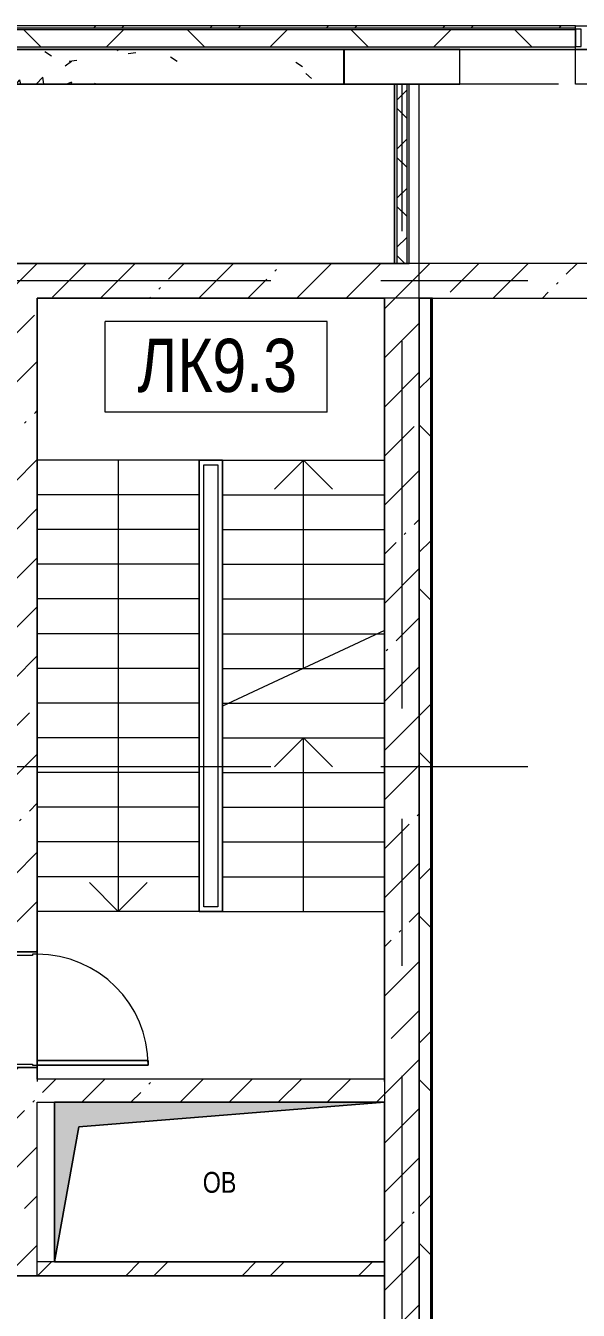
# Model space of a CAD drawing. Header units: millimetres. Extents: x 92932 to 275892, y -43515 to 30371.
# Drawn here: x 208927 to 213702, y 14819 to 25922 of the extents above; entities that cross this region are included whole.
import ezdxf

# ---------------------------------------------------------------- set-up
doc = ezdxf.new("R2010")
doc.units = ezdxf.units.MM
for name, pattern in [('IMPORT-01 Штриховая _2 мм_', [600, 400, -200]), ('Осевые', [6350, 1270, -952.5, 3175, -952.5]), ('Сверху', [793.75, 476.25, -317.5])]:
    doc.linetypes.add(name, pattern=pattern)
for name, color, linetype, lineweight in [('_Разделитель помещений_', 7, 'IMPORT-01 Штриховая _2 мм_', 9), ('Двери', 7, 'Continuous', 9), ('Импосты витража', 7, 'Continuous', 9), ('Импосты витража-1', 7, 'Continuous', 18), ('Каркас_Импост', 7, 'Continuous', 9), ('Контуры', 7, 'Continuous', 9), ('Линии подступенков-1', 7, 'Continuous', 9), ('Линии свеса', 7, 'Continuous', 9), ('Марки вырезов', 7, 'Continuous', 9), ('Марки помещений', 7, 'Continuous', 9), ('Обобщенные модели', 7, 'Continuous', 9), ('Общие ребра', 7, 'Continuous', 9), ('Окна', 7, 'Continuous', 9), ('Окна-1', 7, 'Сверху', 9), ('Оси-1', 7, 'Осевые', 9), ('Панель', 7, 'Continuous', 9), ('Перекрытия', 7, 'Continuous', 9), ('Стены', 7, 'Continuous', 9), ('Стены-1', 7, 'Continuous', 18), ('Стрелки вверх', 7, 'Continuous', 9), ('Типовые аннотации', 7, 'Continuous', 9), ('Черная _1 сплошная', 7, 'Continuous', 9), ('Штриховка разреза-1', 7, 'Continuous', 9), ('Элементы узлов', 7, 'Continuous', 9)]:
    doc.layers.add(name, color=color, linetype=linetype, lineweight=lineweight)
doc.layers.add('Обобщенные модели-2', color=7, linetype='Continuous', lineweight=9, true_color=0xffbc79)
doc.styles.add('Arial', font='Arial.ttf', dxfattribs={"width": 0.8, "height": 180})
doc.styles.add('Arial Narrow_1', font='Arial Narrow.ttf', dxfattribs={"height": 460})
pattern_1 = [(45, (120245.8, 0), (-424.264, 424.264), [600, -100, 20, -100]), (45, (120245.8, 424), (-424.264, 424.264), [])]
pattern_2 = [(0, (120245.78, 0), (812.8, 203.2), [67.056, -542.544, 67.056, -542.544, -3251.2]), (0, (120245.78, 0), (812.8, 203.2), [-1219.2, 67.056, -1152.144, 67.056, -542.544, -1422.4]), (0, (120245.78, 0), (812.8, 203.2), [-3048, 67.056, -339.344, 67.056, -948.944]), (120, (120550.58, 101.6), (-582.37636, 602.30545), [67.056, -542.544, 67.056, -542.544, -3251.2]), (120, (120550.58, 101.6), (-582.37636, 602.30545), [-1219.2, 67.056, -1152.144, 67.056, -542.544, -1422.4]), (120, (120550.58, 101.6), (-582.37636, 602.30545), [-3048, 67.056, -339.344, 67.056, -948.944]), (240, (120652.18, 508), (-230.42364, -805.50545), [67.056, -542.544, 67.056, -542.544, -3251.2]), (240, (120652.18, 508), (-230.42364, -805.50545), [-1219.2, 67.056, -1152.144, 67.056, -542.544, -1422.4]), (240, (120652.18, 508), (-230.42364, -805.50545), [-3048, 67.056, -339.344, 67.056, -948.944])]
pattern_3 = [(45, (120245.8, 0), (-502.8943, 502.8943), []), (45, (120245.8, 762), (-502.8943, 502.8943), [])]
pattern_4 = [(45, (120245.8, 0), (-707.107, 707.107), []), (135, (120245.8, 0), (-707.107, -707.107), [])]

# ---------------------------------------------------------------- blocks, each defined once
blk = doc.blocks.new('Обобщенные модели 5 - Обобщенные модели 5-1059489-План 3-го этажа на отм_ _4_200')
at = {"layer": 'Обобщенные модели'}
for p, q in [((92432, 25717), (91432, 25717)), ((91432, 25717), (91432, 25417)), ((92432, 25417), (92432, 25717)), ((98632, 25717), (97632, 25717)), ((97632, 25717), (97632, 25417)), ((98632, 25417), (98632, 25717)), ((91432, 25417), (92432, 25417)), ((97632, 25417), (98632, 25417))]:
    blk.add_line(p, q, dxfattribs=at)
blk = doc.blocks.new('M_Окно-Квадратный проем - 1200 x 11450 mm-V11-План 3-го этажа на отм_ _4_200')
at = {"layer": 'Окна'}
for p, q in [((-608, -102), (-608, 102)), ((592, 102), (592, -102))]:
    blk.add_line(p, q, dxfattribs=at)
at = {"layer": 'Окна-1'}
for p, q in [((-608, 102), (592, 102)), ((592, -102), (-608, -102))]:
    blk.add_line(p, q, dxfattribs=at)
blk = doc.blocks.new('M_Окно-Квадратный проем - 1200 x 11450 mm-V12-План 3-го этажа на отм_ _4_200')
at = {"layer": 'Окна'}
for p, q in [((-608, -150), (-608, 150)), ((592, 150), (592, -150))]:
    blk.add_line(p, q, dxfattribs=at)
at = {"layer": 'Окна-1'}
for p, q in [((-608, 150), (592, 150)), ((592, -150), (-608, -150))]:
    blk.add_line(p, q, dxfattribs=at)
blk = doc.blocks.new('Прямоугольный импост - Прямоугольный импост 1-2125101-План 3-го этажа на отм_ _4_200')
at = {"layer": 'Импосты витража-1'}
for p, q in [((0, 75), (-50, 75)), ((-50, 75), (-50, -75)), ((0, -75), (0, 75)), ((-50, -75), (0, -75))]:
    blk.add_line(p, q, dxfattribs=at)
blk = doc.blocks.new('170_ОтверстиеПрямоугольноеВертикальное - 170_ОтверстиеПрямоугольноеВертикальное-5689160-План 3-го этажа на отм_ _4_200')
at = {"layer": 'Обобщенные модели'}
for p, q in [((-1426, -690), (-1426, 690)), ((-1426, 690), (1426, 690)), ((1426, 690), (1426, -690)), ((1426, -690), (-1426, -690))]:
    blk.add_line(p, q, dxfattribs=at)
blk = doc.blocks.new('Дверь - Однопольная - ДВ1__21х10-7160092-План 3-го этажа на отм_ _4_200')
at = {"layer": 'Двери'}
for p, q in [((-479, -100), (-439, -100)), ((-479, -1058), (-479, -100)), ((-439, -100), (-439, -1058)), ((-439, -1058), (-479, -1058))]:
    blk.add_line(p, q, dxfattribs=at)
blk.add_arc((-479, -100), 958, 270, 0, dxfattribs=at)
at = {"layer": 'Каркас_Импост'}
for p, q in [((-500, 100), (-470, 100)), ((-500, -100), (-500, 100)), ((-470, 100), (-470, -60)), ((470, 100), (500, 100)), ((470, -60), (470, 100)), ((500, 100), (500, -100)), ((-480, -100), (-500, -100)), ((-480, -60), (-480, -100)), ((-470, -60), (-480, -60)), ((480, -60), (470, -60)), ((480, -100), (480, -60)), ((500, -100), (480, -100))]:
    blk.add_line(p, q, dxfattribs=at)
at = {"layer": 'Панель'}
for p, q in [((-439, -100), (-479, -100)), ((-479, -100), (-479, -1058)), ((-439, -1058), (-439, -100)), ((-479, -1058), (-439, -1058))]:
    blk.add_line(p, q, dxfattribs=at)
blk = doc.blocks.new('Марка помещения_Р - Марка помещения-4575829-План 3-го этажа на отм_ _4_200')
at = {"layer": 'Марки помещений'}
for p, q in [((-4.79375, -1.95625), (-4.79375, 1.95625)), ((4.79375, 1.95625), (-4.79375, 1.95625)), ((4.79375, -1.95625), (4.79375, 1.95625)), ((4.79375, -1.95625), (-4.79375, -1.95625))]:
    blk.add_line(p, q, dxfattribs=at)

msp = doc.modelspace()

# ---------------------------------------------------------------- hatches: boundary and pattern name
at = {"layer": 'Штриховка разреза-1'}
h = msp.add_hatch(dxfattribs=at)
h.set_pattern_fill('FP_12', color=256, style=0, pattern_type=2)
h.set_pattern_definition(pattern_3)
h.paths.add_polyline_path([(182259.4, 25902.1), (186677.4, 25902.1), (186677.4, 25922.1), (182259.4, 25922.1)], flags=0)
h.paths.add_polyline_path([(219677.4, 25902.1), (219677.4, 25922.1), (217877.4, 25922.1), (217877.4, 25902.1)], flags=0)
h.paths.add_polyline_path([(214877.4, 25902.1), (216677.4, 25902.1), (216677.4, 25922.1), (214877.4, 25922.1)], flags=0)
h.paths.add_polyline_path([(189877.4, 25902.1), (189877.4, 25922.1), (187877.4, 25922.1), (187877.4, 25902.1)], flags=0)
h.paths.add_polyline_path([(213661.4, 25902.1), (213677.4, 25902.1), (213677.4, 25922.1), (203877.4, 25922.1), (203877.4, 25902.1), (206876.6, 25902.1)], flags=0)
h.paths.add_polyline_path([(193077.4, 25902.1), (193077.4, 25922.1), (191077.4, 25922.1), (191077.4, 25902.1)], flags=0)
h.paths.add_polyline_path([(194277.4, 25902.1), (196277.4, 25902.1), (196277.4, 25922.1), (194277.4, 25922.1)], flags=0)
h.paths.add_polyline_path([(202677.4, 25902.1), (202677.4, 25922.1), (200677.4, 25922.1), (200677.4, 25902.1)], flags=0)
h.paths.add_polyline_path([(199477.4, 25902.1), (199477.4, 25922.1), (197477.4, 25922.1), (197477.4, 25902.1)], flags=0)
h = msp.add_hatch(dxfattribs=at)
h.set_pattern_fill('FP_13', color=256, style=0, pattern_type=2)
h.set_pattern_definition(pattern_2)
h.paths.add_polyline_path([(217877.4, 25887.1), (219677.4, 25887.1), (219677.4, 25902.1), (217877.4, 25902.1)], flags=0)
h.paths.add_polyline_path([(183129.7, 25887.1), (186677.4, 25887.1), (186677.4, 25902.1), (182259.4, 25902.1), (182259.4, 25887.1)], flags=0)
h.paths.add_polyline_path([(214877.4, 25887.1), (216677.4, 25887.1), (216677.4, 25902.1), (214877.4, 25902.1)], flags=0)
h.paths.add_polyline_path([(187877.4, 25887.1), (189877.4, 25887.1), (189877.4, 25902.1), (187877.4, 25902.1)], flags=0)
h.paths.add_polyline_path([(191077.4, 25887.1), (193077.4, 25887.1), (193077.4, 25902.1), (191077.4, 25902.1)], flags=0)
h.paths.add_polyline_path([(213677.4, 25887.1), (213677.4, 25902.1), (203877.4, 25902.1), (203877.4, 25887.1), (213661.4, 25887.1)], flags=0)
h.paths.add_polyline_path([(196277.4, 25887.1), (196277.4, 25902.1), (194277.4, 25902.1), (194277.4, 25887.1)], flags=0)
h.paths.add_polyline_path([(200677.4, 25887.1), (202677.4, 25887.1), (202677.4, 25902.1), (200677.4, 25902.1)], flags=0)
h.paths.add_polyline_path([(197477.4, 25887.1), (199477.4, 25887.1), (199477.4, 25902.1), (197477.4, 25902.1)], flags=0)
h = msp.add_hatch(dxfattribs=at)
h.set_pattern_fill('FP_14', color=256, style=0, pattern_type=2)
h.set_pattern_definition(pattern_4)
h.paths.add_polyline_path([(197477.4, 25737.1), (199477.4, 25737.1), (199477.4, 25887.1), (197477.4, 25887.1), (197477.4, 25814.9)], flags=0)
h.paths.add_polyline_path([(219677.4, 25737.1), (219677.4, 25887.1), (217877.4, 25887.1), (217877.4, 25737.1)], flags=0)
h.paths.add_polyline_path([(182281.6, 25737.1), (186677.4, 25737.1), (186677.4, 25887.1), (182259.4, 25887.1), (182259.4, 25737.1)], flags=0)
h.paths.add_polyline_path([(214877.4, 25737.1), (216677.4, 25737.1), (216677.4, 25887.1), (214877.4, 25887.1)], flags=0)
h.paths.add_polyline_path([(213661.4, 25737.1), (213677.4, 25737.1), (213677.4, 25887.1), (203877.4, 25887.1), (203877.4, 25737.1), (206876.6, 25737.1)], flags=0)
h.paths.add_polyline_path([(187877.4, 25737.1), (189877.4, 25737.1), (189877.4, 25887.1), (187877.4, 25887.1), (187877.4, 25814.9)], flags=0)
h.paths.add_polyline_path([(191077.4, 25737.1), (193077.4, 25737.1), (193077.4, 25887.1), (191077.4, 25887.1), (191077.4, 25814.9)], flags=0)
h.paths.add_polyline_path([(196277.4, 25737.1), (196277.4, 25887.1), (194277.4, 25887.1), (194277.4, 25737.1)], flags=0)
h.paths.add_polyline_path([(201787.9, 25737.1), (202677.4, 25737.1), (202677.4, 25887.1), (200677.4, 25887.1), (200677.4, 25737.1)], flags=0)
h = msp.add_hatch(dxfattribs=at)
h.set_pattern_fill('FP_13', color=256, style=0, pattern_type=2)
h.set_pattern_definition(pattern_2)
h.paths.add_polyline_path([(198395.5, 25717.1), (199477.4, 25717.1), (199477.4, 25737.1), (197477.4, 25737.1), (197477.4, 25717.1)], flags=0)
h.paths.add_polyline_path([(182259.4, 25717.1), (186677.4, 25717.1), (186677.4, 25737.1), (182259.4, 25737.1)], flags=0)
h.paths.add_polyline_path([(219677.4, 25717.1), (219677.4, 25737.1), (217877.4, 25737.1), (217877.5, 25717.1), (218877.5, 25717.1)], flags=0)
h.paths.add_polyline_path([(194277.4, 25717.1), (196277.4, 25717.1), (196277.4, 25737.1), (194277.4, 25737.1)], flags=0)
h.paths.add_polyline_path([(216677.4, 25717.1), (216677.4, 25737.1), (214877.4, 25737.1), (214877.4, 25717.1)], flags=0)
h.paths.add_polyline_path([(213661.4, 25717.1), (213677.4, 25717.1), (213677.4, 25737.1), (203877.4, 25737.1), (203877.4, 25717.1), (212677.5, 25717.1)], flags=0)
h.paths.add_polyline_path([(187877.4, 25717.1), (189877.4, 25717.1), (189877.4, 25737.1), (187877.4, 25737.1)], flags=0)
h.paths.add_polyline_path([(200677.4, 25717.1), (202677.4, 25717.1), (202677.4, 25737.1), (200677.4, 25737.1)], flags=0)
h.paths.add_polyline_path([(191077.4, 25717.1), (193077.4, 25717.1), (193077.4, 25737.1), (191077.4, 25737.1)], flags=0)
h = msp.add_hatch(dxfattribs=at)
h.set_pattern_fill('FP_15', color=256, style=0, pattern_type=2)
h.set_pattern_definition([(50, (120245.8, 0), (1457.472, -127.512), [152.4, -1676.4]), (355, (120245.8, 0), (-281.942, 1528.454), [121.92, -1341.12]), (100.451, (120367.2, -10.6), (1175.541, 1400.933), [129.52, -1424.72]), (46.184, (120245.8, 406.4), (2168.632, -336.342), [228.6, -2514.6]), (96.636, (120426.5, 378.4), (1899.22, 1979.42), [194.28, -2137.08]), (351.184, (120245.8, 406.4), (1899.24, 1979.4), [182.88, -2011.68]), (21, (120449, 304.8), (1212.915, -818.121), [152.4, -1676.4]), (326, (120449, 304.8), (494.417, 1473.504), [121.92, -1341.12]), (71.451, (120550, 236.6), (1707.337, 655.37), [129.52, -1424.72]), (37.5, (120245.8, 0), (24.7094, 676.4402), [67.056, -1257.808, 67.056, -1294.384, -1346.2]), (37.5, (120245.8, 0), (24.7094, 676.4402), [-2686.304, 67.056, -1279.144]), (7.5, (120245.8, 0), (534.558, 801.444), [67.056, -709.168, 67.056, -1227.328, -513.08]), (7.5, (120245.8, 0), (534.558, 801.444), [-2070.608, 67.056, -446.024]), (327.5, (119792.65, 0), (1084.7275, -45.8312), [67.056, -440.944, 67.056, -1517.904, -2103.12]), (327.5, (119792.65, 0), (1084.7275, -45.8312), [-2092.96, 67.056, -2036.064]), (317.5, (119589.45, 0), (1185.035, 203.414), [67.056, -593.344, 67.056, -985.52, -1493.52]), (317.5, (119589.45, 0), (1185.035, 203.414), [-1712.976, 67.056, -1426.464])])
h.paths.add_polyline_path([(211677.4, 25417.1), (211677.4, 25717.1), (206677.4, 25717.1), (206677.4, 25417.1), (206876.6, 25417.1)], flags=0)
h = msp.add_hatch(dxfattribs=at)
h.set_pattern_fill('FP_2', color=256, style=0, pattern_type=2)
h.set_pattern_definition([(45, (120245.78, 0), (-212.132, 212.132), []), (135, (120245.78, 0), (-212.132, -212.132), [])])
h.paths.add_polyline_path([(212219.9, 23867.1), (212219.9, 25417.1), (212134.9, 25417.1), (212134.9, 23867.1)], flags=0)
h = msp.add_hatch(dxfattribs=at)
h.set_pattern_fill('FP_1', color=256, style=0, pattern_type=2)
h.set_pattern_definition(pattern_1)
h.paths.add_polyline_path([(208827.4, 21767.1), (209027.4, 21767.1), (209027.4, 23867.1), (208827.4, 23867.1), (208827.4, 23567.1)], flags=0)
h = msp.add_hatch(dxfattribs=at)
h.set_pattern_fill('FP_1', color=256, style=0, pattern_type=2)
h.set_pattern_definition(pattern_1)
h.paths.add_polyline_path([(211965.2, 23567.1), (212027.4, 23567.1), (212027.4, 23867.1), (209027.4, 23867.1), (209027.4, 23567.1), (210269, 23567.1)], flags=0)
h = msp.add_hatch(dxfattribs=at)
h.set_pattern_fill('FP_1', color=256, style=0, pattern_type=2)
h.set_pattern_definition(pattern_1)
h.paths.add_polyline_path([(212327.4, 8667.1), (212327.4, 23867.1), (212027.4, 23867.1), (212027.4, 8667.1)], flags=0)
h = msp.add_hatch(dxfattribs=at)
h.set_pattern_fill('FP_1', color=256, style=0, pattern_type=2)
h.set_pattern_definition(pattern_1)
h.paths.add_polyline_path([(212327.4, 23567.1), (220132.4, 23567.1), (220132.4, 23867.1), (212327.4, 23867.1), (212327.4, 23632.4)], flags=0)
h.paths.add_polyline_path([(220432.4, 23567.1), (220443.1, 23567.1), (220443.1, 23867.1), (220432.4, 23867.1), (220432.4, 23632.4)], flags=0)
h = msp.add_hatch(dxfattribs=at)
h.set_pattern_fill('FP_1', color=256, style=0, pattern_type=2)
h.set_pattern_definition(pattern_1)
h.paths.add_polyline_path([(212327.4, 8667.1), (212327.4, 23567.1), (212027.4, 23567.1), (212027.4, 8667.1)], flags=0)
h = msp.add_hatch(dxfattribs=at)
h.set_pattern_fill('FP_1', color=256, style=0, pattern_type=2)
h.set_pattern_definition(pattern_1)
h.paths.add_polyline_path([(212327.4, 8667.1), (212327.4, 23567.1), (212027.4, 23567.1), (212027.4, 8667.1)], flags=0)
h = msp.add_hatch(dxfattribs=at)
h.set_pattern_fill('FP_14', color=256, style=0, pattern_type=2)
h.set_pattern_definition(pattern_4)
h.paths.add_polyline_path([(212427.4, 8367.1), (212427.4, 23567.1), (212327.4, 23565.1), (212327.4, 8367.1)], flags=0)
h = msp.add_hatch(dxfattribs=at)
h.set_pattern_fill('FP_1', color=256, style=0, pattern_type=2)
h.set_pattern_definition(pattern_1)
h.paths.add_polyline_path([(209027.4, 21567.1), (209027.4, 21767.1), (208427.4, 21767.1), (208427.4, 21567.1), (208827.4, 21567.1)], flags=0)
h.paths.add_polyline_path([(207227.4, 21567.1), (207227.4, 21767.1), (207027.4, 21767.1), (207027.4, 21567.1)], flags=0)
h = msp.add_hatch(dxfattribs=at)
h.set_pattern_fill('FP_1', color=256, style=0, pattern_type=2)
h.set_pattern_definition(pattern_1)
h.paths.add_polyline_path([(208827.4, 15117.1), (209027.4, 15117.1), (209027.4, 16917.1), (208827.4, 16917.1), (208827.4, 15237.1)], flags=0)
h.paths.add_polyline_path([(209027.4, 17917.1), (209027.4, 21567.1), (208827.4, 21567.1), (208827.4, 17917.1)], flags=0)
h = msp.add_hatch(dxfattribs=at)
h.set_pattern_fill('FP_1', color=256, style=0, pattern_type=2)
h.set_pattern_definition(pattern_1)
h.paths.add_polyline_path([(212027.4, 16617.1), (212027.4, 16817.1), (209027.4, 16817.1), (209027.4, 16617.1), (210269, 16617.1)], flags=0)
h = msp.add_hatch(dxfattribs=at)
h.set_pattern_fill('FP_12', color=256, style=0, pattern_type=2)
h.set_pattern_definition(pattern_3)
h.paths.add_polyline_path([(212027.4, 15117.1), (212027.4, 15237.1), (209027.4, 15237.1), (209027.4, 15117.1), (210269, 15117.1)], flags=0)
at = {"layer": 'Элементы узлов'}
msp.add_hatch(color=256, dxfattribs=at).paths.add_polyline_path([(209174.9, 15237.1), (209386.6, 16405.5), (212018.5, 16617.1), (209174.9, 16617.1), (209174.9, 15993.5)], flags=0)

# ---------------------------------------------------------------- linework, layer by layer
at = {"layer": '_Разделитель помещений_'}
msp.add_line((220132.4, 25417.1), (182277.4, 25417.1), dxfattribs=at)
at = {"layer": 'Контуры'}
for p, q in [((209027.4, 23567.1), (209027.4, 22167.1)), ((212027.4, 23567.1), (209027.4, 23567.1)), ((209027.4, 23567.1), (209027.4, 22167.1)), ((212027.4, 23567.1), (209027.4, 23567.1)), ((212027.4, 22167.1), (212027.4, 23567.1)), ((212027.4, 22167.1), (212027.4, 23567.1)), ((210427.4, 22167.1), (209027.4, 22167.1)), ((210427.4, 22167.1), (209027.4, 22167.1)), ((210427.4, 22167.1), (209027.4, 22167.1)), ((209027.4, 22167.1), (209027.4, 18267.1)), ((209027.4, 22167.1), (209027.4, 18267.1)), ((209027.4, 22167.1), (209027.4, 18567.1)), ((210427.4, 22167.1), (210627.4, 22167.1)), ((210427.4, 22167.1), (210627.4, 22167.1)), ((210427.4, 22167.1), (210427.4, 18267.1)), ((210427.4, 22167.1), (210427.4, 18267.1)), ((210427.4, 22167.1), (210427.4, 18567.1)), ((210627.4, 18267.1), (210627.4, 22167.1)), ((210627.4, 18567.1), (210627.4, 22167.1)), ((212027.4, 18267.1), (212027.4, 22167.1)), ((212027.4, 18567.1), (212027.4, 22167.1)), ((212027.4, 18267.1), (212027.4, 20693.5)), ((210627.4, 18267.1), (210627.4, 20040.7)), ((209027.4, 18567.1), (209027.4, 16817.1)), ((210427.4, 18567.1), (209027.4, 18567.1)), ((210627.4, 18567.1), (212027.4, 18567.1)), ((212027.4, 16817.1), (212027.4, 18567.1)), ((209027.4, 18267.1), (209027.4, 16797.1)), ((209027.4, 18267.1), (209027.4, 16817.1)), ((210627.4, 18267.1), (210427.4, 18267.1)), ((210627.4, 18267.1), (210427.4, 18267.1)), ((210627.4, 18267.1), (212027.4, 18267.1)), ((210627.4, 18267.1), (212027.4, 18267.1)), ((212027.4, 16797.1), (212027.4, 18267.1)), ((212027.4, 16817.1), (212027.4, 18267.1))]:
    msp.add_line(p, q, dxfattribs=at)
at = {"layer": 'Линии подступенков-1'}
for p, q in [((210427.4, 22167.1), (209027.4, 22167.1)), ((210427.4, 22167.1), (209027.4, 22167.1)), ((210427.4, 22167.1), (209027.4, 22167.1)), ((210627.4, 22167.1), (212027.4, 22167.1)), ((210627.4, 22167.1), (212027.4, 22167.1)), ((210427.4, 21867.1), (209027.4, 21867.1)), ((210427.4, 21867.1), (209027.4, 21867.1)), ((210427.4, 21867.1), (209027.4, 21867.1)), ((210627.4, 21867.1), (212027.4, 21867.1)), ((210627.4, 21867.1), (212027.4, 21867.1)), ((210427.4, 21567.1), (209027.4, 21567.1)), ((210427.4, 21567.1), (209027.4, 21567.1)), ((210427.4, 21567.1), (209027.4, 21567.1)), ((210627.4, 21567.1), (212027.4, 21567.1)), ((210627.4, 21567.1), (212027.4, 21567.1)), ((210427.4, 21267.1), (209027.4, 21267.1)), ((210427.4, 21267.1), (209027.4, 21267.1)), ((210427.4, 21267.1), (209027.4, 21267.1)), ((210627.4, 21267.1), (212027.4, 21267.1)), ((210627.4, 21267.1), (212027.4, 21267.1)), ((210427.4, 20967.1), (209027.4, 20967.1)), ((210427.4, 20967.1), (209027.4, 20967.1)), ((210427.4, 20967.1), (209027.4, 20967.1)), ((210627.4, 20967.1), (212027.4, 20967.1)), ((210627.4, 20967.1), (212027.4, 20967.1)), ((210427.4, 20667.1), (209027.4, 20667.1)), ((210427.4, 20667.1), (209027.4, 20667.1)), ((210427.4, 20667.1), (209027.4, 20667.1)), ((210627.4, 20667.1), (212027.4, 20667.1)), ((210627.4, 20667.1), (212027.4, 20667.1)), ((211970.8, 20667.1), (212027.4, 20667.1)), ((210427.4, 20367.1), (209027.4, 20367.1)), ((210427.4, 20367.1), (209027.4, 20367.1)), ((210427.4, 20367.1), (209027.4, 20367.1)), ((210627.4, 20367.1), (212027.4, 20367.1)), ((210627.4, 20367.1), (212027.4, 20367.1)), ((211327.4, 20367.1), (212027.4, 20367.1)), ((210427.4, 20067.1), (209027.4, 20067.1)), ((210427.4, 20067.1), (209027.4, 20067.1)), ((210427.4, 20067.1), (209027.4, 20067.1)), ((210627.4, 20067.1), (212027.4, 20067.1)), ((210627.4, 20067.1), (212027.4, 20067.1)), ((210684.1, 20067.1), (212027.4, 20067.1)), ((210427.4, 19767.1), (209027.4, 19767.1)), ((210427.4, 19767.1), (209027.4, 19767.1)), ((210427.4, 19767.1), (209027.4, 19767.1)), ((210627.4, 19767.1), (212027.4, 19767.1)), ((210627.4, 19767.1), (212027.4, 19767.1)), ((210627.4, 19767.1), (212027.4, 19767.1)), ((210427.4, 19467.1), (209027.4, 19467.1)), ((210427.4, 19467.1), (209027.4, 19467.1)), ((210427.4, 19467.1), (209027.4, 19467.1)), ((210627.4, 19467.1), (212027.4, 19467.1)), ((210627.4, 19467.1), (212027.4, 19467.1)), ((210627.4, 19467.1), (212027.4, 19467.1)), ((210427.4, 19167.1), (209027.4, 19167.1)), ((210427.4, 19167.1), (209027.4, 19167.1)), ((210427.4, 19167.1), (209027.4, 19167.1)), ((210627.4, 19167.1), (212027.4, 19167.1)), ((210627.4, 19167.1), (212027.4, 19167.1)), ((210627.4, 19167.1), (212027.4, 19167.1)), ((210427.4, 18867.1), (209027.4, 18867.1)), ((210427.4, 18867.1), (209027.4, 18867.1)), ((210427.4, 18867.1), (209027.4, 18867.1)), ((210627.4, 18867.1), (212027.4, 18867.1)), ((210627.4, 18867.1), (212027.4, 18867.1)), ((210627.4, 18867.1), (212027.4, 18867.1)), ((210427.4, 18567.1), (209027.4, 18567.1)), ((210427.4, 18567.1), (209027.4, 18567.1)), ((210427.4, 18567.1), (209027.4, 18567.1)), ((210627.4, 18567.1), (212027.4, 18567.1)), ((210627.4, 18567.1), (212027.4, 18567.1)), ((210627.4, 18567.1), (212027.4, 18567.1)), ((210427.4, 18267.1), (209027.4, 18267.1)), ((210427.4, 18267.1), (209027.4, 18267.1)), ((210627.4, 18267.1), (212027.4, 18267.1)), ((210627.4, 18267.1), (212027.4, 18267.1))]:
    msp.add_line(p, q, dxfattribs=at)
at = {"layer": 'Линии свеса'}
for p, q in [((210427.4, 21867.1), (209027.4, 21867.1)), ((210427.4, 21867.1), (209027.4, 21867.1)), ((210427.4, 21867.1), (209027.4, 21867.1)), ((210627.4, 21867.1), (212027.4, 21867.1)), ((210627.4, 21867.1), (212027.4, 21867.1)), ((210427.4, 21567.1), (209027.4, 21567.1)), ((210427.4, 21567.1), (209027.4, 21567.1)), ((210427.4, 21567.1), (209027.4, 21567.1)), ((210627.4, 21567.1), (212027.4, 21567.1)), ((210627.4, 21567.1), (212027.4, 21567.1)), ((210427.4, 21267.1), (209027.4, 21267.1)), ((210427.4, 21267.1), (209027.4, 21267.1)), ((210427.4, 21267.1), (209027.4, 21267.1)), ((210627.4, 21267.1), (212027.4, 21267.1)), ((210627.4, 21267.1), (212027.4, 21267.1)), ((210427.4, 20967.1), (209027.4, 20967.1)), ((210427.4, 20967.1), (209027.4, 20967.1)), ((210427.4, 20967.1), (209027.4, 20967.1)), ((210627.4, 20967.1), (212027.4, 20967.1)), ((210627.4, 20967.1), (212027.4, 20967.1)), ((210427.4, 20667.1), (209027.4, 20667.1)), ((210427.4, 20667.1), (209027.4, 20667.1)), ((210427.4, 20667.1), (209027.4, 20667.1)), ((210627.4, 20667.1), (212027.4, 20667.1)), ((210627.4, 20667.1), (212027.4, 20667.1)), ((211970.8, 20667.1), (212027.4, 20667.1)), ((210427.4, 20367.1), (209027.4, 20367.1)), ((210427.4, 20367.1), (209027.4, 20367.1)), ((210427.4, 20367.1), (209027.4, 20367.1)), ((210627.4, 20367.1), (212027.4, 20367.1)), ((210627.4, 20367.1), (212027.4, 20367.1)), ((211327.4, 20367.1), (212027.4, 20367.1)), ((210427.4, 20067.1), (209027.4, 20067.1)), ((210427.4, 20067.1), (209027.4, 20067.1)), ((210427.4, 20067.1), (209027.4, 20067.1)), ((210627.4, 20067.1), (212027.4, 20067.1)), ((210627.4, 20067.1), (212027.4, 20067.1)), ((210684.1, 20067.1), (212027.4, 20067.1)), ((210427.4, 19767.1), (209027.4, 19767.1)), ((210427.4, 19767.1), (209027.4, 19767.1)), ((210427.4, 19767.1), (209027.4, 19767.1)), ((210627.4, 19767.1), (212027.4, 19767.1)), ((210627.4, 19767.1), (212027.4, 19767.1)), ((210627.4, 19767.1), (212027.4, 19767.1)), ((210427.4, 19467.1), (209027.4, 19467.1)), ((210427.4, 19467.1), (209027.4, 19467.1)), ((210427.4, 19467.1), (209027.4, 19467.1)), ((210627.4, 19467.1), (212027.4, 19467.1)), ((210627.4, 19467.1), (212027.4, 19467.1)), ((210627.4, 19467.1), (212027.4, 19467.1)), ((210427.4, 19167.1), (209027.4, 19167.1)), ((210427.4, 19167.1), (209027.4, 19167.1)), ((210427.4, 19167.1), (209027.4, 19167.1)), ((210627.4, 19167.1), (212027.4, 19167.1)), ((210627.4, 19167.1), (212027.4, 19167.1)), ((210627.4, 19167.1), (212027.4, 19167.1)), ((210427.4, 18867.1), (209027.4, 18867.1)), ((210427.4, 18867.1), (209027.4, 18867.1)), ((210427.4, 18867.1), (209027.4, 18867.1)), ((210627.4, 18867.1), (212027.4, 18867.1)), ((210627.4, 18867.1), (212027.4, 18867.1)), ((210627.4, 18867.1), (212027.4, 18867.1)), ((210427.4, 18567.1), (209027.4, 18567.1)), ((210427.4, 18567.1), (209027.4, 18567.1)), ((210627.4, 18567.1), (212027.4, 18567.1)), ((210627.4, 18567.1), (212027.4, 18567.1))]:
    msp.add_line(p, q, dxfattribs=at)
at = {"layer": 'Марки вырезов'}
msp.add_line((212027.4, 20693.5), (210627.4, 20040.7), dxfattribs=at)
at = {"layer": 'Обобщенные модели-2'}
for p, q in [((212027.4, 16617.1), (209174.9, 16617.1)), ((209174.9, 16617.1), (209174.9, 15237.1)), ((212027.4, 15237.1), (212027.4, 16617.1)), ((209174.9, 15237.1), (212027.4, 15237.1))]:
    msp.add_line(p, q, dxfattribs=at)
at = {"layer": 'Общие ребра'}
for p, q in [((213677.4, 25902.1), (203877.4, 25902.1)), ((213677.4, 25887.1), (203877.4, 25887.1)), ((213677.4, 25737.1), (203877.4, 25737.1)), ((212134.9, 25417.1), (212114.9, 25417.1)), ((212219.9, 25417.1), (212134.9, 25417.1)), ((212134.9, 25417.1), (212134.9, 23867.1)), ((212239.9, 25417.1), (212219.9, 25417.1)), ((212219.9, 25417.1), (212219.9, 23867.1)), ((209027.4, 23867.1), (208827.4, 23867.1)), ((212134.9, 23867.1), (212114.9, 23867.1)), ((212114.9, 23867.1), (212134.9, 23867.1)), ((212219.9, 23867.1), (212134.9, 23867.1)), ((212134.9, 23867.1), (212219.9, 23867.1)), ((212239.9, 23867.1), (212219.9, 23867.1)), ((212219.9, 23867.1), (212239.9, 23867.1)), ((212327.4, 23567.1), (220132.4, 23567.1)), ((212327.4, 8667.1), (212327.4, 23567.1)), ((212327.4, 23567.1), (212327.4, 23565.1)), ((212427.4, 23567.1), (212327.4, 23567.1)), ((212327.4, 23565.1), (212327.4, 8667.1)), ((212427.4, 8367.1), (212427.4, 23567.1)), ((212439.9, 23567.1), (212427.4, 23567.1)), ((212441.4, 23567.1), (212439.9, 23567.1)), ((212439.9, 8367.1), (212439.9, 23567.1)), ((209027.4, 17917.1), (209027.4, 21567.1)), ((209027.4, 16817.1), (209027.4, 16917.1)), ((209027.4, 15117.1), (209027.4, 15237.1)), ((212027.4, 15237.1), (212027.4, 15117.1)), ((212027.4, 15237.1), (212027.4, 15117.1)), ((212027.4, 15237.1), (212027.4, 15117.1)), ((212027.4, 15117.1), (212027.4, 15237.1))]:
    msp.add_line(p, q, dxfattribs=at)
at = {"layer": 'Оси-1'}
for p, q in [((270417.4, 25417.1), (170811.4, 25417.1)), ((212177.4, 25417.1), (212177.4, -41737.8)), ((270417.4, 23717.1), (170811.4, 23717.1)), ((270417.4, 19517.1), (170811.4, 19517.1))]:
    msp.add_line(p, q, dxfattribs=at)
at = {"layer": 'Перекрытия'}
for p, q in [((212327.4, 25717.1), (182077.4, 25717.1)), ((212114.9, 25417.1), (202102.4, 25417.1)), ((212114.9, 23867.1), (212114.9, 25417.1)), ((212327.4, 16617.1), (212327.4, 25417.1)), ((205977.4, 23867.1), (212114.9, 23867.1)), ((209027.4, 16817.1), (209027.4, 23567.1)), ((209027.4, 23567.1), (212027.4, 23567.1)), ((212027.4, 23567.1), (212027.4, 16817.1)), ((209027.4, 17917.1), (208827.4, 17917.1)), ((209027.4, 16917.1), (209027.4, 17917.1)), ((208827.4, 16917.1), (209027.4, 16917.1)), ((209027.4, 15217.1), (209027.4, 16617.1)), ((209027.4, 16617.1), (212027.4, 16617.1)), ((212327.4, 11667.1), (212327.4, 15217.1)), ((212027.4, 15117.1), (208827.4, 15117.1)), ((212027.4, 12017.1), (212027.4, 15117.1))]:
    msp.add_line(p, q, dxfattribs=at)
at = {"layer": 'Стены'}
msp.add_line((212441.4, 23567.1), (212327.4, 23567.1), dxfattribs=at)
at = {"layer": 'Стены-1'}
for p, q in [((213677.4, 25922.1), (203877.4, 25922.1)), ((213677.4, 25717.1), (213677.4, 25922.1)), ((203877.4, 25717.1), (213677.4, 25717.1)), ((211677.4, 25717.1), (206677.4, 25717.1)), ((211677.4, 25417.1), (211677.4, 25717.1)), ((206677.4, 25417.1), (211677.4, 25417.1)), ((212114.9, 25417.1), (212114.9, 23867.1)), ((212239.9, 23867.1), (212239.9, 25417.1)), ((212027.4, 23867.1), (209027.4, 23867.1)), ((212114.9, 23867.1), (212027.4, 23867.1)), ((212327.4, 23867.1), (212239.9, 23867.1)), ((220132.4, 23867.1), (212327.4, 23867.1)), ((209027.4, 21767.1), (209027.4, 23567.1)), ((209027.4, 23567.1), (212027.4, 23567.1)), ((212327.4, 23567.1), (212027.4, 23567.1)), ((212027.4, 23567.1), (212027.4, 16817.1)), ((212327.4, 23567.1), (212027.4, 23567.1)), ((212027.4, 23567.1), (212027.4, 15237.1)), ((212027.4, 23567.1), (212027.4, 16817.1)), ((212327.4, 8667.1), (212327.4, 23567.1)), ((212327.4, 8667.1), (212327.4, 23567.1)), ((212441.4, 8367.1), (212441.4, 23567.1)), ((209027.4, 21567.1), (209027.4, 21767.1)), ((208827.4, 17917.1), (209027.4, 17917.1)), ((209027.4, 16917.1), (208827.4, 16917.1)), ((212027.4, 16817.1), (209027.4, 16817.1)), ((209027.4, 15237.1), (209027.4, 16617.1)), ((209027.4, 16617.1), (212027.4, 16617.1)), ((212027.4, 16617.1), (212027.4, 15237.1)), ((212027.4, 16617.1), (212027.4, 15237.1)), ((212027.4, 15237.1), (209027.4, 15237.1)), ((208827.4, 15117.1), (209027.4, 15117.1)), ((208827.4, 15117.1), (209027.4, 15117.1)), ((209027.4, 15117.1), (212027.4, 15117.1)), ((212027.4, 15117.1), (212027.4, 11967.1)), ((212027.4, 15117.1), (212027.4, 8667.1)), ((212027.4, 15117.1), (212027.4, 11967.1))]:
    msp.add_line(p, q, dxfattribs=at)
at = {"layer": 'Стрелки вверх'}
for p, q in [((209727.4, 22167.1), (209727.4, 21867.1)), ((211327.4, 22167.1), (211077.4, 21917.1)), ((211327.4, 21867.1), (211327.4, 22167.1)), ((211327.4, 22167.1), (211577.4, 21917.1)), ((209727.4, 21867.1), (209727.4, 21567.1)), ((211327.4, 21567.1), (211327.4, 21867.1)), ((209727.4, 21567.1), (209727.4, 21267.1)), ((211327.4, 21267.1), (211327.4, 21567.1)), ((209727.4, 21267.1), (209727.4, 20967.1)), ((211327.4, 20967.1), (211327.4, 21267.1)), ((209727.4, 20967.1), (209727.4, 20667.1)), ((211327.4, 20667.1), (211327.4, 20967.1)), ((209727.4, 20667.1), (209727.4, 20367.1)), ((211327.4, 20367.1), (211327.4, 20667.1)), ((209727.4, 20367.1), (209727.4, 20067.1)), ((209727.4, 20067.1), (209727.4, 19767.1)), ((209727.4, 19767.1), (209727.4, 19467.1)), ((211327.4, 19767.1), (211077.4, 19517.1)), ((211327.4, 19467.1), (211327.4, 19767.1)), ((211327.4, 19767.1), (211577.4, 19517.1)), ((209727.4, 19467.1), (209727.4, 19167.1)), ((211327.4, 19167.1), (211327.4, 19467.1)), ((209727.4, 19167.1), (209727.4, 18867.1)), ((211327.4, 18867.1), (211327.4, 19167.1)), ((209727.4, 18867.1), (209727.4, 18567.1)), ((211327.4, 18567.1), (211327.4, 18867.1)), ((209727.4, 18567.1), (209727.4, 18267.1)), ((211327.4, 18267.1), (211327.4, 18567.1)), ((209727.4, 18267.1), (209477.4, 18517.1)), ((209727.4, 18267.1), (209977.4, 18517.1))]:
    msp.add_line(p, q, dxfattribs=at)
at = {"layer": 'Черная _1 сплошная'}
for p, q in [((210627.4, 22167.1), (210427.4, 22167.1)), ((210427.4, 22167.1), (210427.4, 18267.1)), ((210427.4, 22167.1), (210627.4, 22167.1)), ((210427.4, 18267.1), (210427.4, 22167.1)), ((210427.4, 18317.1), (210427.4, 22137.1)), ((210467.4, 18307.1), (210467.4, 22127.1)), ((210467.4, 22127.1), (210587.4, 22127.1)), ((210587.4, 22127.1), (210587.4, 18307.1)), ((210627.4, 18267.1), (210627.4, 22167.1)), ((210627.4, 22167.1), (210627.4, 18267.1)), ((210627.4, 22137.1), (210627.4, 18317.1)), ((210427.4, 18267.1), (210627.4, 18267.1)), ((210627.4, 18267.1), (210427.4, 18267.1)), ((210587.4, 18307.1), (210467.4, 18307.1))]:
    msp.add_line(p, q, dxfattribs=at)
at = {"layer": 'Элементы узлов'}
for p, q in [((212027.4, 16617.1), (209174.9, 16617.1)), ((209174.9, 16617.1), (209174.9, 15237.1)), ((212027.4, 16617.1), (209386.6, 16405.5)), ((209386.6, 16405.5), (212027.4, 16617.1)), ((212027.4, 15237.1), (212027.4, 16617.1)), ((209386.6, 16405.5), (209174.9, 15237.1)), ((209174.9, 15237.1), (209386.6, 16405.5)), ((209174.9, 15237.1), (212027.4, 15237.1))]:
    msp.add_line(p, q, dxfattribs=at)

# ---------------------------------------------------------------- block references
at = {"layer": 'Двери', "rotation": 89.99999999999984}
msp.add_blockref('Дверь - Однопольная - ДВ1__21х10-7160092-План 3-го этажа на отм_ _4_200', (208927.4, 17417.1), dxfattribs=at)
at = {"layer": 'Импосты витража', "rotation": 180}
msp.add_blockref('Прямоугольный импост - Прямоугольный импост 1-2125101-План 3-го этажа на отм_ _4_200', (213677.4, 25817.1), dxfattribs=at)
at = {"layer": 'Марки помещений', "xscale": 199.9999999999999, "yscale": 199.9999999999999, "zscale": 199.9999999999999}
msp.add_blockref('Марка помещения_Р - Марка помещения-4575829-План 3-го этажа на отм_ _4_200', (210572.9, 22974.1), dxfattribs=at)
at = {"layer": 'Обобщенные модели'}
for name, p in [('Обобщенные модели 5 - Обобщенные модели 5-1059489-План 3-го этажа на отм_ _4_200', (120245.9, 0)), ('170_ОтверстиеПрямоугольноеВертикальное - 170_ОтверстиеПрямоугольноеВертикальное-5689160-План 3-го этажа на отм_ _4_200', (210601.2, 15927.1))]:
    msp.add_blockref(name, p, dxfattribs=at)
at = {"layer": 'Окна', "rotation": 180}
for name, p in [('M_Окно-Квадратный проем - 1200 x 11450 mm-V11-План 3-го этажа на отм_ _4_200', (214269.2, 25819.6)), ('M_Окно-Квадратный проем - 1200 x 11450 mm-V12-План 3-го этажа на отм_ _4_200', (214269.2, 25567.1))]:
    msp.add_blockref(name, p, dxfattribs=at)

# ---------------------------------------------------------------- texts
at = {"layer": 'Марки помещений', "char_height": 460, "attachment_point": 1, "style": 'Arial Narrow_1'}
for s, insert, width in [('ЛК', (209892, 23216), 785.654), ('9.3', (210540.2, 23216), 881.856)]:
    msp.add_mtext(s, dxfattribs=dict(at, insert=insert, width=width))
at = {"layer": 'Типовые аннотации', "insert": (210457.4, 16015.1), "char_height": 180, "width": 359.156, "attachment_point": 1, "style": 'Arial'}
msp.add_mtext('ОВ', dxfattribs=at)

doc.saveas('drawing.dxf')
